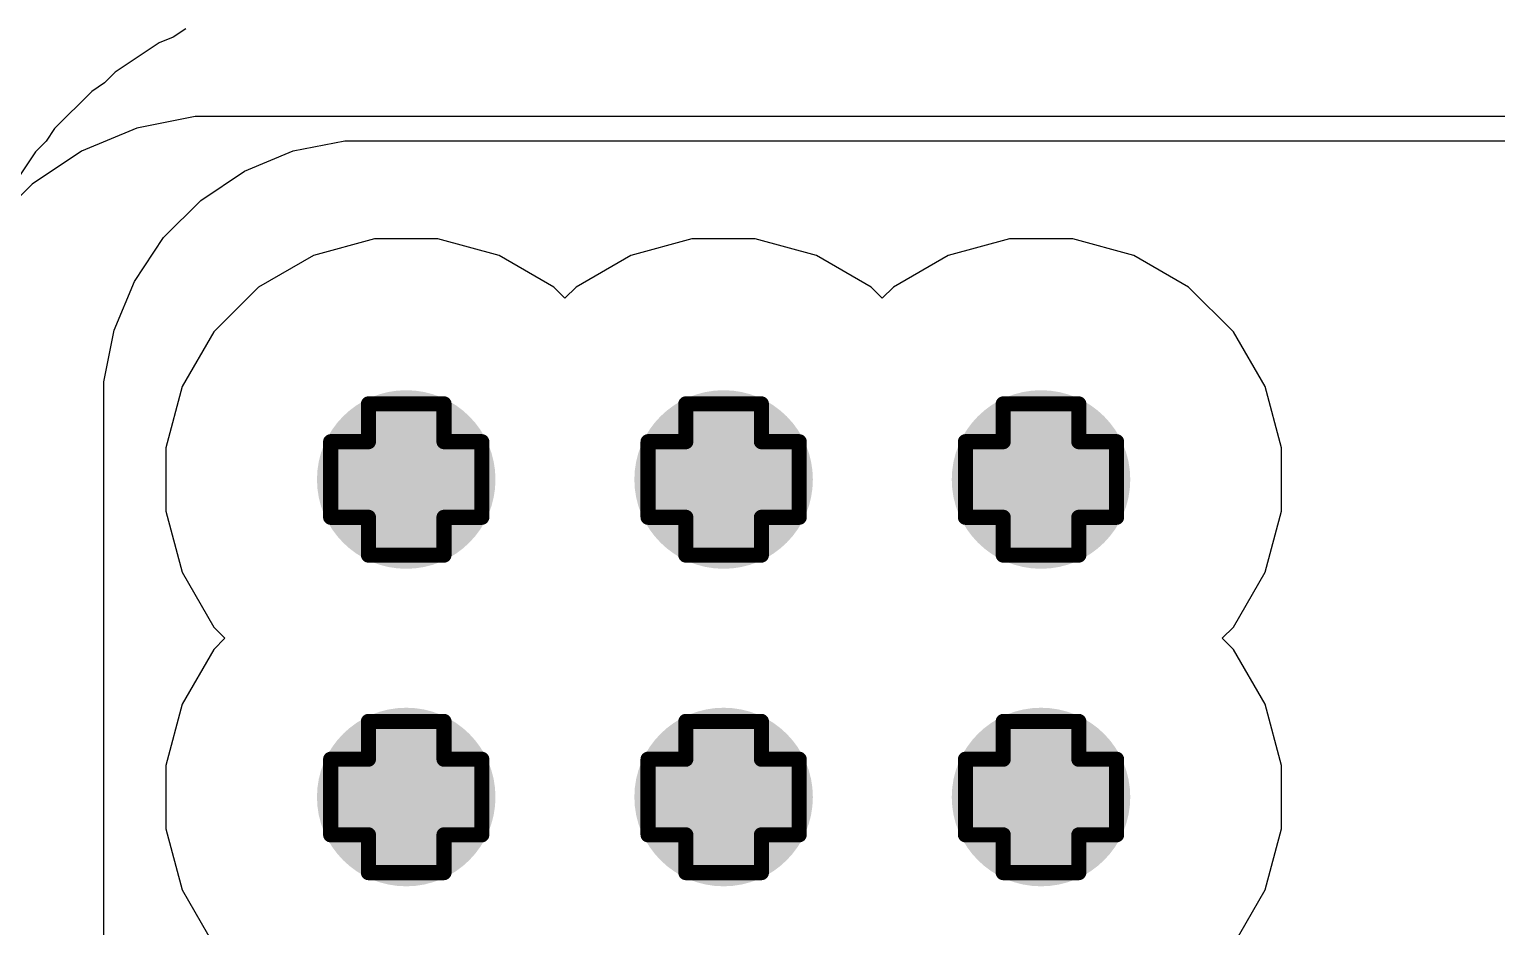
# Model space of a CAD drawing. Header units: inches. Extents: x -18 to 202, y -11 to 119.
# Drawn here: x 49.381 to 54.313, y 29.283 to 32.297 of the extents above; entities that cross this region are included whole.
import ezdxf

# ---------------------------------------------------------------- set-up
doc = ezdxf.new("R2010")
doc.units = ezdxf.units.IN
for name, color, linetype in [('Board Outline', 216, 'Continuous'), ('Bottom Layer', 5, 'Continuous'), ('Drill Drawing', 1, 'Continuous'), ('Ground', 16, 'Continuous'), ('Power', 76, 'Continuous'), ('Top Layer', 1, 'Continuous'), ('Via Holes', 16, 'Continuous')]:
    doc.layers.add(name, color=color, linetype=linetype)

msp = doc.modelspace()

# ---------------------------------------------------------------- hatches: boundary and pattern name
at = {"layer": 'Bottom Layer'}
h = msp.add_hatch(color=5, dxfattribs=at)
edge = h.paths.add_edge_path()
edge.add_arc((50.6476, 30.7848), 0.3, 0, 360)
h = msp.add_hatch(color=5, dxfattribs=at)
edge = h.paths.add_edge_path()
edge.add_arc((51.7144, 30.7848), 0.3, 0, 360)
h = msp.add_hatch(color=5, dxfattribs=at)
edge = h.paths.add_edge_path()
edge.add_arc((52.7812, 30.7848), 0.3, 0, 360)
h = msp.add_hatch(color=5, dxfattribs=at)
edge = h.paths.add_edge_path()
edge.add_arc((50.6476, 29.718), 0.3, 0, 360)
h = msp.add_hatch(color=5, dxfattribs=at)
edge = h.paths.add_edge_path()
edge.add_arc((51.7144, 29.718), 0.3, 0, 360)
h = msp.add_hatch(color=5, dxfattribs=at)
edge = h.paths.add_edge_path()
edge.add_arc((52.7812, 29.718), 0.3, 0, 360)
at = {"layer": 'Ground'}
h = msp.add_hatch(color=16, dxfattribs=at)
edge = h.paths.add_edge_path()
edge.add_arc((50.6476, 30.7848), 0.3, 0, 360)
h = msp.add_hatch(color=16, dxfattribs=at)
edge = h.paths.add_edge_path()
edge.add_arc((51.7144, 30.7848), 0.3, 0, 360)
h = msp.add_hatch(color=16, dxfattribs=at)
edge = h.paths.add_edge_path()
edge.add_arc((52.7812, 30.7848), 0.3, 0, 360)
h = msp.add_hatch(color=16, dxfattribs=at)
edge = h.paths.add_edge_path()
edge.add_arc((50.6476, 29.718), 0.3, 0, 360)
h = msp.add_hatch(color=16, dxfattribs=at)
edge = h.paths.add_edge_path()
edge.add_arc((51.7144, 29.718), 0.3, 0, 360)
h = msp.add_hatch(color=16, dxfattribs=at)
edge = h.paths.add_edge_path()
edge.add_arc((52.7812, 29.718), 0.3, 0, 360)
at = {"layer": 'Power'}
h = msp.add_hatch(color=76, dxfattribs=at)
edge = h.paths.add_edge_path()
edge.add_arc((50.6476, 30.7848), 0.3, 0, 360)
h = msp.add_hatch(color=76, dxfattribs=at)
edge = h.paths.add_edge_path()
edge.add_arc((51.7144, 30.7848), 0.3, 0, 360)
h = msp.add_hatch(color=76, dxfattribs=at)
edge = h.paths.add_edge_path()
edge.add_arc((52.7812, 30.7848), 0.3, 0, 360)
h = msp.add_hatch(color=76, dxfattribs=at)
edge = h.paths.add_edge_path()
edge.add_arc((50.6476, 29.718), 0.3, 0, 360)
h = msp.add_hatch(color=76, dxfattribs=at)
edge = h.paths.add_edge_path()
edge.add_arc((51.7144, 29.718), 0.3, 0, 360)
h = msp.add_hatch(color=76, dxfattribs=at)
edge = h.paths.add_edge_path()
edge.add_arc((52.7812, 29.718), 0.3, 0, 360)
at = {"layer": 'Top Layer'}
h = msp.add_hatch(color=1, dxfattribs=at)
edge = h.paths.add_edge_path()
edge.add_arc((50.6476, 30.7848), 0.3, 0, 360)
h = msp.add_hatch(color=1, dxfattribs=at)
edge = h.paths.add_edge_path()
edge.add_arc((51.7144, 30.7848), 0.3, 0, 360)
h = msp.add_hatch(color=1, dxfattribs=at)
edge = h.paths.add_edge_path()
edge.add_arc((52.7812, 30.7848), 0.3, 0, 360)
h = msp.add_hatch(color=1, dxfattribs=at)
edge = h.paths.add_edge_path()
edge.add_arc((50.6476, 29.718), 0.3, 0, 360)
h = msp.add_hatch(color=1, dxfattribs=at)
edge = h.paths.add_edge_path()
edge.add_arc((51.7144, 29.718), 0.3, 0, 360)
h = msp.add_hatch(color=1, dxfattribs=at)
edge = h.paths.add_edge_path()
edge.add_arc((52.7812, 29.718), 0.3, 0, 360)
at = {"layer": 'Via Holes'}
h = msp.add_hatch(color=7, dxfattribs=at)
edge = h.paths.add_edge_path()
edge.add_arc((50.6476, 30.7848), 0.15, 0, 360)
h = msp.add_hatch(color=7, dxfattribs=at)
edge = h.paths.add_edge_path()
edge.add_arc((51.7144, 30.7848), 0.15, 0, 360)
h = msp.add_hatch(color=7, dxfattribs=at)
edge = h.paths.add_edge_path()
edge.add_arc((52.7812, 30.7848), 0.15, 0, 360)
h = msp.add_hatch(color=7, dxfattribs=at)
edge = h.paths.add_edge_path()
edge.add_arc((50.6476, 29.718), 0.15, 0, 360)
h = msp.add_hatch(color=7, dxfattribs=at)
edge = h.paths.add_edge_path()
edge.add_arc((51.7144, 29.718), 0.15, 0, 360)
h = msp.add_hatch(color=7, dxfattribs=at)
edge = h.paths.add_edge_path()
edge.add_arc((52.7812, 29.718), 0.15, 0, 360)

# ---------------------------------------------------------------- linework, layer by layer
at = {"layer": 'Board Outline'}
msp.add_lwpolyline([(44.2299, 62.3099, 0.254, 0.254, -3.535496), (7.5647, 62.2891, 0.254, 0.254, 0)], format="xyseb", dxfattribs=at)
at = {"layer": 'Bottom Layer'}
for p, q in [((49.8639, 32.271), (49.8167, 32.2515)), ((49.9063, 32.2994), (49.8639, 32.271)), ((49.8167, 32.2515), (49.6696, 32.1532)), ((49.6335, 32.1171), (49.5911, 32.0888)), ((49.6696, 32.1532), (49.6335, 32.1171)), ((49.5911, 32.0888), (49.4659, 31.9636)), ((49.4659, 31.9636), (49.4376, 31.9212)), ((49.4376, 31.9212), (49.4015, 31.8851)), ((50.268, 31.8886), (50.4416, 31.9231)), ((50.4416, 31.9231), (50.5301, 31.9231)), ((50.5301, 31.9231), (60.2649, 31.9231)), ((49.4015, 31.8851), (49.3032, 31.738)), ((50.1045, 31.8208), (50.268, 31.8886)), ((49.9573, 31.7225), (50.1045, 31.8208)), ((49.8322, 31.5974), (49.9573, 31.7225)), ((49.7339, 31.4502), (49.8322, 31.5974)), ((49.6661, 31.2867), (49.7339, 31.4502)), ((49.6316, 31.1131), (49.6661, 31.2867)), ((49.6316, 27.269), (49.6316, 31.1131))]:
    msp.add_line(p, q, dxfattribs=at)
at = {"layer": 'Drill Drawing'}
for points in [[(50.5206, 30.9118, 0.0508, 0.0508, 0), (50.5206, 31.0388, 0.0508, 0.0508, 0)], [(50.5206, 31.0388, 0.0508, 0.0508, 0), (50.7746, 31.0388, 0.0508, 0.0508, 0)], [(50.7746, 30.9118, 0.0508, 0.0508, 0), (50.7746, 31.0388, 0.0508, 0.0508, 0)], [(51.5874, 30.9118, 0.0508, 0.0508, 0), (51.5874, 31.0388, 0.0508, 0.0508, 0)], [(51.5874, 31.0388, 0.0508, 0.0508, 0), (51.8414, 31.0388, 0.0508, 0.0508, 0)], [(51.8414, 30.9118, 0.0508, 0.0508, 0), (51.8414, 31.0388, 0.0508, 0.0508, 0)], [(52.6542, 30.9118, 0.0508, 0.0508, 0), (52.6542, 31.0388, 0.0508, 0.0508, 0)], [(52.6542, 31.0388, 0.0508, 0.0508, 0), (52.9082, 31.0388, 0.0508, 0.0508, 0)], [(52.9082, 30.9118, 0.0508, 0.0508, 0), (52.9082, 31.0388, 0.0508, 0.0508, 0)], [(50.3936, 30.6578, 0.0508, 0.0508, 0), (50.3936, 30.9118, 0.0508, 0.0508, 0)], [(50.3936, 30.9118, 0.0508, 0.0508, 0), (50.5206, 30.9118, 0.0508, 0.0508, 0)], [(50.7746, 30.9118, 0.0508, 0.0508, 0), (50.9016, 30.9118, 0.0508, 0.0508, 0)], [(50.9016, 30.6578, 0.0508, 0.0508, 0), (50.9016, 30.9118, 0.0508, 0.0508, 0)], [(51.4604, 30.6578, 0.0508, 0.0508, 0), (51.4604, 30.9118, 0.0508, 0.0508, 0)], [(51.4604, 30.9118, 0.0508, 0.0508, 0), (51.5874, 30.9118, 0.0508, 0.0508, 0)], [(51.8414, 30.9118, 0.0508, 0.0508, 0), (51.9684, 30.9118, 0.0508, 0.0508, 0)], [(51.9684, 30.6578, 0.0508, 0.0508, 0), (51.9684, 30.9118, 0.0508, 0.0508, 0)], [(52.5272, 30.6578, 0.0508, 0.0508, 0), (52.5272, 30.9118, 0.0508, 0.0508, 0)], [(52.5272, 30.9118, 0.0508, 0.0508, 0), (52.6542, 30.9118, 0.0508, 0.0508, 0)], [(52.9082, 30.9118, 0.0508, 0.0508, 0), (53.0352, 30.9118, 0.0508, 0.0508, 0)], [(53.0352, 30.6578, 0.0508, 0.0508, 0), (53.0352, 30.9118, 0.0508, 0.0508, 0)], [(50.3936, 30.6578, 0.0508, 0.0508, 0), (50.5206, 30.6578, 0.0508, 0.0508, 0)], [(50.5206, 30.5308, 0.0508, 0.0508, 0), (50.5206, 30.6578, 0.0508, 0.0508, 0)], [(50.7746, 30.6578, 0.0508, 0.0508, 0), (50.9016, 30.6578, 0.0508, 0.0508, 0)], [(50.7746, 30.5308, 0.0508, 0.0508, 0), (50.7746, 30.6578, 0.0508, 0.0508, 0)], [(51.4604, 30.6578, 0.0508, 0.0508, 0), (51.5874, 30.6578, 0.0508, 0.0508, 0)], [(51.5874, 30.5308, 0.0508, 0.0508, 0), (51.5874, 30.6578, 0.0508, 0.0508, 0)], [(51.8414, 30.6578, 0.0508, 0.0508, 0), (51.9684, 30.6578, 0.0508, 0.0508, 0)], [(51.8414, 30.5308, 0.0508, 0.0508, 0), (51.8414, 30.6578, 0.0508, 0.0508, 0)], [(52.5272, 30.6578, 0.0508, 0.0508, 0), (52.6542, 30.6578, 0.0508, 0.0508, 0)], [(52.6542, 30.5308, 0.0508, 0.0508, 0), (52.6542, 30.6578, 0.0508, 0.0508, 0)], [(52.9082, 30.6578, 0.0508, 0.0508, 0), (53.0352, 30.6578, 0.0508, 0.0508, 0)], [(52.9082, 30.5308, 0.0508, 0.0508, 0), (52.9082, 30.6578, 0.0508, 0.0508, 0)], [(50.5206, 30.5308, 0.0508, 0.0508, 0), (50.7746, 30.5308, 0.0508, 0.0508, 0)], [(51.5874, 30.5308, 0.0508, 0.0508, 0), (51.8414, 30.5308, 0.0508, 0.0508, 0)], [(52.6542, 30.5308, 0.0508, 0.0508, 0), (52.9082, 30.5308, 0.0508, 0.0508, 0)], [(50.5206, 29.845, 0.0508, 0.0508, 0), (50.5206, 29.972, 0.0508, 0.0508, 0)], [(50.5206, 29.972, 0.0508, 0.0508, 0), (50.7746, 29.972, 0.0508, 0.0508, 0)], [(50.7746, 29.845, 0.0508, 0.0508, 0), (50.7746, 29.972, 0.0508, 0.0508, 0)], [(51.5874, 29.845, 0.0508, 0.0508, 0), (51.5874, 29.972, 0.0508, 0.0508, 0)], [(51.5874, 29.972, 0.0508, 0.0508, 0), (51.8414, 29.972, 0.0508, 0.0508, 0)], [(51.8414, 29.845, 0.0508, 0.0508, 0), (51.8414, 29.972, 0.0508, 0.0508, 0)], [(52.6542, 29.845, 0.0508, 0.0508, 0), (52.6542, 29.972, 0.0508, 0.0508, 0)], [(52.6542, 29.972, 0.0508, 0.0508, 0), (52.9082, 29.972, 0.0508, 0.0508, 0)], [(52.9082, 29.845, 0.0508, 0.0508, 0), (52.9082, 29.972, 0.0508, 0.0508, 0)], [(50.3936, 29.591, 0.0508, 0.0508, 0), (50.3936, 29.845, 0.0508, 0.0508, 0)], [(50.3936, 29.845, 0.0508, 0.0508, 0), (50.5206, 29.845, 0.0508, 0.0508, 0)], [(50.7746, 29.845, 0.0508, 0.0508, 0), (50.9016, 29.845, 0.0508, 0.0508, 0)], [(50.9016, 29.591, 0.0508, 0.0508, 0), (50.9016, 29.845, 0.0508, 0.0508, 0)], [(51.4604, 29.591, 0.0508, 0.0508, 0), (51.4604, 29.845, 0.0508, 0.0508, 0)], [(51.4604, 29.845, 0.0508, 0.0508, 0), (51.5874, 29.845, 0.0508, 0.0508, 0)], [(51.8414, 29.845, 0.0508, 0.0508, 0), (51.9684, 29.845, 0.0508, 0.0508, 0)], [(51.9684, 29.591, 0.0508, 0.0508, 0), (51.9684, 29.845, 0.0508, 0.0508, 0)], [(52.5272, 29.591, 0.0508, 0.0508, 0), (52.5272, 29.845, 0.0508, 0.0508, 0)], [(52.5272, 29.845, 0.0508, 0.0508, 0), (52.6542, 29.845, 0.0508, 0.0508, 0)], [(52.9082, 29.845, 0.0508, 0.0508, 0), (53.0352, 29.845, 0.0508, 0.0508, 0)], [(53.0352, 29.591, 0.0508, 0.0508, 0), (53.0352, 29.845, 0.0508, 0.0508, 0)], [(50.3936, 29.591, 0.0508, 0.0508, 0), (50.5206, 29.591, 0.0508, 0.0508, 0)], [(50.5206, 29.464, 0.0508, 0.0508, 0), (50.5206, 29.591, 0.0508, 0.0508, 0)], [(50.7746, 29.591, 0.0508, 0.0508, 0), (50.9016, 29.591, 0.0508, 0.0508, 0)], [(50.7746, 29.464, 0.0508, 0.0508, 0), (50.7746, 29.591, 0.0508, 0.0508, 0)], [(51.4604, 29.591, 0.0508, 0.0508, 0), (51.5874, 29.591, 0.0508, 0.0508, 0)], [(51.5874, 29.464, 0.0508, 0.0508, 0), (51.5874, 29.591, 0.0508, 0.0508, 0)], [(51.8414, 29.591, 0.0508, 0.0508, 0), (51.9684, 29.591, 0.0508, 0.0508, 0)], [(51.8414, 29.464, 0.0508, 0.0508, 0), (51.8414, 29.591, 0.0508, 0.0508, 0)], [(52.5272, 29.591, 0.0508, 0.0508, 0), (52.6542, 29.591, 0.0508, 0.0508, 0)], [(52.6542, 29.464, 0.0508, 0.0508, 0), (52.6542, 29.591, 0.0508, 0.0508, 0)], [(52.9082, 29.591, 0.0508, 0.0508, 0), (53.0352, 29.591, 0.0508, 0.0508, 0)], [(52.9082, 29.464, 0.0508, 0.0508, 0), (52.9082, 29.591, 0.0508, 0.0508, 0)], [(50.5206, 29.464, 0.0508, 0.0508, 0), (50.7746, 29.464, 0.0508, 0.0508, 0)], [(51.5874, 29.464, 0.0508, 0.0508, 0), (51.8414, 29.464, 0.0508, 0.0508, 0)], [(52.6542, 29.464, 0.0508, 0.0508, 0), (52.9082, 29.464, 0.0508, 0.0508, 0)]]:
    msp.add_lwpolyline(points, format="xyseb", dxfattribs=at)
for points in [[(50.5079, 31.0388, 0.0254, 0.0254, 1), (50.5333, 31.0388, 0.0254, 0.0254, 1)], [(50.5079, 31.0388, 0.0254, 0.0254, 1), (50.5333, 31.0388, 0.0254, 0.0254, 1)], [(50.7619, 31.0388, 0.0254, 0.0254, 1), (50.7873, 31.0388, 0.0254, 0.0254, 1)], [(50.7619, 31.0388, 0.0254, 0.0254, 1), (50.7873, 31.0388, 0.0254, 0.0254, 1)], [(51.5747, 31.0388, 0.0254, 0.0254, 1), (51.6001, 31.0388, 0.0254, 0.0254, 1)], [(51.5747, 31.0388, 0.0254, 0.0254, 1), (51.6001, 31.0388, 0.0254, 0.0254, 1)], [(51.8287, 31.0388, 0.0254, 0.0254, 1), (51.8541, 31.0388, 0.0254, 0.0254, 1)], [(51.8287, 31.0388, 0.0254, 0.0254, 1), (51.8541, 31.0388, 0.0254, 0.0254, 1)], [(52.6415, 31.0388, 0.0254, 0.0254, 1), (52.6669, 31.0388, 0.0254, 0.0254, 1)], [(52.6415, 31.0388, 0.0254, 0.0254, 1), (52.6669, 31.0388, 0.0254, 0.0254, 1)], [(52.8955, 31.0388, 0.0254, 0.0254, 1), (52.9209, 31.0388, 0.0254, 0.0254, 1)], [(52.8955, 31.0388, 0.0254, 0.0254, 1), (52.9209, 31.0388, 0.0254, 0.0254, 1)], [(50.3809, 30.9118, 0.0254, 0.0254, 1), (50.4063, 30.9118, 0.0254, 0.0254, 1)], [(50.3809, 30.9118, 0.0254, 0.0254, 1), (50.4063, 30.9118, 0.0254, 0.0254, 1)], [(50.5079, 30.9118, 0.0254, 0.0254, 1), (50.5333, 30.9118, 0.0254, 0.0254, 1)], [(50.5079, 30.9118, 0.0254, 0.0254, 1), (50.5333, 30.9118, 0.0254, 0.0254, 1)], [(50.7619, 30.9118, 0.0254, 0.0254, 1), (50.7873, 30.9118, 0.0254, 0.0254, 1)], [(50.7619, 30.9118, 0.0254, 0.0254, 1), (50.7873, 30.9118, 0.0254, 0.0254, 1)], [(50.8889, 30.9118, 0.0254, 0.0254, 1), (50.9143, 30.9118, 0.0254, 0.0254, 1)], [(50.8889, 30.9118, 0.0254, 0.0254, 1), (50.9143, 30.9118, 0.0254, 0.0254, 1)], [(51.4477, 30.9118, 0.0254, 0.0254, 1), (51.4731, 30.9118, 0.0254, 0.0254, 1)], [(51.4477, 30.9118, 0.0254, 0.0254, 1), (51.4731, 30.9118, 0.0254, 0.0254, 1)], [(51.5747, 30.9118, 0.0254, 0.0254, 1), (51.6001, 30.9118, 0.0254, 0.0254, 1)], [(51.5747, 30.9118, 0.0254, 0.0254, 1), (51.6001, 30.9118, 0.0254, 0.0254, 1)], [(51.8287, 30.9118, 0.0254, 0.0254, 1), (51.8541, 30.9118, 0.0254, 0.0254, 1)], [(51.8287, 30.9118, 0.0254, 0.0254, 1), (51.8541, 30.9118, 0.0254, 0.0254, 1)], [(51.9557, 30.9118, 0.0254, 0.0254, 1), (51.9811, 30.9118, 0.0254, 0.0254, 1)], [(51.9557, 30.9118, 0.0254, 0.0254, 1), (51.9811, 30.9118, 0.0254, 0.0254, 1)], [(52.5145, 30.9118, 0.0254, 0.0254, 1), (52.5399, 30.9118, 0.0254, 0.0254, 1)], [(52.5145, 30.9118, 0.0254, 0.0254, 1), (52.5399, 30.9118, 0.0254, 0.0254, 1)], [(52.6415, 30.9118, 0.0254, 0.0254, 1), (52.6669, 30.9118, 0.0254, 0.0254, 1)], [(52.6415, 30.9118, 0.0254, 0.0254, 1), (52.6669, 30.9118, 0.0254, 0.0254, 1)], [(52.8955, 30.9118, 0.0254, 0.0254, 1), (52.9209, 30.9118, 0.0254, 0.0254, 1)], [(52.8955, 30.9118, 0.0254, 0.0254, 1), (52.9209, 30.9118, 0.0254, 0.0254, 1)], [(53.0225, 30.9118, 0.0254, 0.0254, 1), (53.0479, 30.9118, 0.0254, 0.0254, 1)], [(53.0225, 30.9118, 0.0254, 0.0254, 1), (53.0479, 30.9118, 0.0254, 0.0254, 1)], [(50.3809, 30.6578, 0.0254, 0.0254, 1), (50.4063, 30.6578, 0.0254, 0.0254, 1)], [(50.3809, 30.6578, 0.0254, 0.0254, 1), (50.4063, 30.6578, 0.0254, 0.0254, 1)], [(50.5079, 30.6578, 0.0254, 0.0254, 1), (50.5333, 30.6578, 0.0254, 0.0254, 1)], [(50.5079, 30.6578, 0.0254, 0.0254, 1), (50.5333, 30.6578, 0.0254, 0.0254, 1)], [(50.7619, 30.6578, 0.0254, 0.0254, 1), (50.7873, 30.6578, 0.0254, 0.0254, 1)], [(50.7619, 30.6578, 0.0254, 0.0254, 1), (50.7873, 30.6578, 0.0254, 0.0254, 1)], [(50.8889, 30.6578, 0.0254, 0.0254, 1), (50.9143, 30.6578, 0.0254, 0.0254, 1)], [(50.8889, 30.6578, 0.0254, 0.0254, 1), (50.9143, 30.6578, 0.0254, 0.0254, 1)], [(51.4477, 30.6578, 0.0254, 0.0254, 1), (51.4731, 30.6578, 0.0254, 0.0254, 1)], [(51.4477, 30.6578, 0.0254, 0.0254, 1), (51.4731, 30.6578, 0.0254, 0.0254, 1)], [(51.5747, 30.6578, 0.0254, 0.0254, 1), (51.6001, 30.6578, 0.0254, 0.0254, 1)], [(51.5747, 30.6578, 0.0254, 0.0254, 1), (51.6001, 30.6578, 0.0254, 0.0254, 1)], [(51.8287, 30.6578, 0.0254, 0.0254, 1), (51.8541, 30.6578, 0.0254, 0.0254, 1)], [(51.8287, 30.6578, 0.0254, 0.0254, 1), (51.8541, 30.6578, 0.0254, 0.0254, 1)], [(51.9557, 30.6578, 0.0254, 0.0254, 1), (51.9811, 30.6578, 0.0254, 0.0254, 1)], [(51.9557, 30.6578, 0.0254, 0.0254, 1), (51.9811, 30.6578, 0.0254, 0.0254, 1)], [(52.5145, 30.6578, 0.0254, 0.0254, 1), (52.5399, 30.6578, 0.0254, 0.0254, 1)], [(52.5145, 30.6578, 0.0254, 0.0254, 1), (52.5399, 30.6578, 0.0254, 0.0254, 1)], [(52.6415, 30.6578, 0.0254, 0.0254, 1), (52.6669, 30.6578, 0.0254, 0.0254, 1)], [(52.6415, 30.6578, 0.0254, 0.0254, 1), (52.6669, 30.6578, 0.0254, 0.0254, 1)], [(52.8955, 30.6578, 0.0254, 0.0254, 1), (52.9209, 30.6578, 0.0254, 0.0254, 1)], [(52.8955, 30.6578, 0.0254, 0.0254, 1), (52.9209, 30.6578, 0.0254, 0.0254, 1)], [(53.0225, 30.6578, 0.0254, 0.0254, 1), (53.0479, 30.6578, 0.0254, 0.0254, 1)], [(53.0225, 30.6578, 0.0254, 0.0254, 1), (53.0479, 30.6578, 0.0254, 0.0254, 1)], [(50.5079, 30.5308, 0.0254, 0.0254, 1), (50.5333, 30.5308, 0.0254, 0.0254, 1)], [(50.5079, 30.5308, 0.0254, 0.0254, 1), (50.5333, 30.5308, 0.0254, 0.0254, 1)], [(50.7619, 30.5308, 0.0254, 0.0254, 1), (50.7873, 30.5308, 0.0254, 0.0254, 1)], [(50.7619, 30.5308, 0.0254, 0.0254, 1), (50.7873, 30.5308, 0.0254, 0.0254, 1)], [(51.5747, 30.5308, 0.0254, 0.0254, 1), (51.6001, 30.5308, 0.0254, 0.0254, 1)], [(51.5747, 30.5308, 0.0254, 0.0254, 1), (51.6001, 30.5308, 0.0254, 0.0254, 1)], [(51.8287, 30.5308, 0.0254, 0.0254, 1), (51.8541, 30.5308, 0.0254, 0.0254, 1)], [(51.8287, 30.5308, 0.0254, 0.0254, 1), (51.8541, 30.5308, 0.0254, 0.0254, 1)], [(52.6415, 30.5308, 0.0254, 0.0254, 1), (52.6669, 30.5308, 0.0254, 0.0254, 1)], [(52.6415, 30.5308, 0.0254, 0.0254, 1), (52.6669, 30.5308, 0.0254, 0.0254, 1)], [(52.8955, 30.5308, 0.0254, 0.0254, 1), (52.9209, 30.5308, 0.0254, 0.0254, 1)], [(52.8955, 30.5308, 0.0254, 0.0254, 1), (52.9209, 30.5308, 0.0254, 0.0254, 1)], [(50.5079, 29.972, 0.0254, 0.0254, 1), (50.5333, 29.972, 0.0254, 0.0254, 1)], [(50.5079, 29.972, 0.0254, 0.0254, 1), (50.5333, 29.972, 0.0254, 0.0254, 1)], [(50.7619, 29.972, 0.0254, 0.0254, 1), (50.7873, 29.972, 0.0254, 0.0254, 1)], [(50.7619, 29.972, 0.0254, 0.0254, 1), (50.7873, 29.972, 0.0254, 0.0254, 1)], [(51.5747, 29.972, 0.0254, 0.0254, 1), (51.6001, 29.972, 0.0254, 0.0254, 1)], [(51.5747, 29.972, 0.0254, 0.0254, 1), (51.6001, 29.972, 0.0254, 0.0254, 1)], [(51.8287, 29.972, 0.0254, 0.0254, 1), (51.8541, 29.972, 0.0254, 0.0254, 1)], [(51.8287, 29.972, 0.0254, 0.0254, 1), (51.8541, 29.972, 0.0254, 0.0254, 1)], [(52.6415, 29.972, 0.0254, 0.0254, 1), (52.6669, 29.972, 0.0254, 0.0254, 1)], [(52.6415, 29.972, 0.0254, 0.0254, 1), (52.6669, 29.972, 0.0254, 0.0254, 1)], [(52.8955, 29.972, 0.0254, 0.0254, 1), (52.9209, 29.972, 0.0254, 0.0254, 1)], [(52.8955, 29.972, 0.0254, 0.0254, 1), (52.9209, 29.972, 0.0254, 0.0254, 1)], [(50.3809, 29.845, 0.0254, 0.0254, 1), (50.4063, 29.845, 0.0254, 0.0254, 1)], [(50.3809, 29.845, 0.0254, 0.0254, 1), (50.4063, 29.845, 0.0254, 0.0254, 1)], [(50.5079, 29.845, 0.0254, 0.0254, 1), (50.5333, 29.845, 0.0254, 0.0254, 1)], [(50.5079, 29.845, 0.0254, 0.0254, 1), (50.5333, 29.845, 0.0254, 0.0254, 1)], [(50.7619, 29.845, 0.0254, 0.0254, 1), (50.7873, 29.845, 0.0254, 0.0254, 1)], [(50.7619, 29.845, 0.0254, 0.0254, 1), (50.7873, 29.845, 0.0254, 0.0254, 1)], [(50.8889, 29.845, 0.0254, 0.0254, 1), (50.9143, 29.845, 0.0254, 0.0254, 1)], [(50.8889, 29.845, 0.0254, 0.0254, 1), (50.9143, 29.845, 0.0254, 0.0254, 1)], [(51.4477, 29.845, 0.0254, 0.0254, 1), (51.4731, 29.845, 0.0254, 0.0254, 1)], [(51.4477, 29.845, 0.0254, 0.0254, 1), (51.4731, 29.845, 0.0254, 0.0254, 1)], [(51.5747, 29.845, 0.0254, 0.0254, 1), (51.6001, 29.845, 0.0254, 0.0254, 1)], [(51.5747, 29.845, 0.0254, 0.0254, 1), (51.6001, 29.845, 0.0254, 0.0254, 1)], [(51.8287, 29.845, 0.0254, 0.0254, 1), (51.8541, 29.845, 0.0254, 0.0254, 1)], [(51.8287, 29.845, 0.0254, 0.0254, 1), (51.8541, 29.845, 0.0254, 0.0254, 1)], [(51.9557, 29.845, 0.0254, 0.0254, 1), (51.9811, 29.845, 0.0254, 0.0254, 1)], [(51.9557, 29.845, 0.0254, 0.0254, 1), (51.9811, 29.845, 0.0254, 0.0254, 1)], [(52.5145, 29.845, 0.0254, 0.0254, 1), (52.5399, 29.845, 0.0254, 0.0254, 1)], [(52.5145, 29.845, 0.0254, 0.0254, 1), (52.5399, 29.845, 0.0254, 0.0254, 1)], [(52.6415, 29.845, 0.0254, 0.0254, 1), (52.6669, 29.845, 0.0254, 0.0254, 1)], [(52.6415, 29.845, 0.0254, 0.0254, 1), (52.6669, 29.845, 0.0254, 0.0254, 1)], [(52.8955, 29.845, 0.0254, 0.0254, 1), (52.9209, 29.845, 0.0254, 0.0254, 1)], [(52.8955, 29.845, 0.0254, 0.0254, 1), (52.9209, 29.845, 0.0254, 0.0254, 1)], [(53.0225, 29.845, 0.0254, 0.0254, 1), (53.0479, 29.845, 0.0254, 0.0254, 1)], [(53.0225, 29.845, 0.0254, 0.0254, 1), (53.0479, 29.845, 0.0254, 0.0254, 1)], [(50.3809, 29.591, 0.0254, 0.0254, 1), (50.4063, 29.591, 0.0254, 0.0254, 1)], [(50.3809, 29.591, 0.0254, 0.0254, 1), (50.4063, 29.591, 0.0254, 0.0254, 1)], [(50.5079, 29.591, 0.0254, 0.0254, 1), (50.5333, 29.591, 0.0254, 0.0254, 1)], [(50.5079, 29.591, 0.0254, 0.0254, 1), (50.5333, 29.591, 0.0254, 0.0254, 1)], [(50.7619, 29.591, 0.0254, 0.0254, 1), (50.7873, 29.591, 0.0254, 0.0254, 1)], [(50.7619, 29.591, 0.0254, 0.0254, 1), (50.7873, 29.591, 0.0254, 0.0254, 1)], [(50.8889, 29.591, 0.0254, 0.0254, 1), (50.9143, 29.591, 0.0254, 0.0254, 1)], [(50.8889, 29.591, 0.0254, 0.0254, 1), (50.9143, 29.591, 0.0254, 0.0254, 1)], [(51.4477, 29.591, 0.0254, 0.0254, 1), (51.4731, 29.591, 0.0254, 0.0254, 1)], [(51.4477, 29.591, 0.0254, 0.0254, 1), (51.4731, 29.591, 0.0254, 0.0254, 1)], [(51.5747, 29.591, 0.0254, 0.0254, 1), (51.6001, 29.591, 0.0254, 0.0254, 1)], [(51.5747, 29.591, 0.0254, 0.0254, 1), (51.6001, 29.591, 0.0254, 0.0254, 1)], [(51.8287, 29.591, 0.0254, 0.0254, 1), (51.8541, 29.591, 0.0254, 0.0254, 1)], [(51.8287, 29.591, 0.0254, 0.0254, 1), (51.8541, 29.591, 0.0254, 0.0254, 1)], [(51.9557, 29.591, 0.0254, 0.0254, 1), (51.9811, 29.591, 0.0254, 0.0254, 1)], [(51.9557, 29.591, 0.0254, 0.0254, 1), (51.9811, 29.591, 0.0254, 0.0254, 1)], [(52.5145, 29.591, 0.0254, 0.0254, 1), (52.5399, 29.591, 0.0254, 0.0254, 1)], [(52.5145, 29.591, 0.0254, 0.0254, 1), (52.5399, 29.591, 0.0254, 0.0254, 1)], [(52.6415, 29.591, 0.0254, 0.0254, 1), (52.6669, 29.591, 0.0254, 0.0254, 1)], [(52.6415, 29.591, 0.0254, 0.0254, 1), (52.6669, 29.591, 0.0254, 0.0254, 1)], [(52.8955, 29.591, 0.0254, 0.0254, 1), (52.9209, 29.591, 0.0254, 0.0254, 1)], [(52.8955, 29.591, 0.0254, 0.0254, 1), (52.9209, 29.591, 0.0254, 0.0254, 1)], [(53.0225, 29.591, 0.0254, 0.0254, 1), (53.0479, 29.591, 0.0254, 0.0254, 1)], [(53.0225, 29.591, 0.0254, 0.0254, 1), (53.0479, 29.591, 0.0254, 0.0254, 1)], [(50.5079, 29.464, 0.0254, 0.0254, 1), (50.5333, 29.464, 0.0254, 0.0254, 1)], [(50.5079, 29.464, 0.0254, 0.0254, 1), (50.5333, 29.464, 0.0254, 0.0254, 1)], [(50.7619, 29.464, 0.0254, 0.0254, 1), (50.7873, 29.464, 0.0254, 0.0254, 1)], [(50.7619, 29.464, 0.0254, 0.0254, 1), (50.7873, 29.464, 0.0254, 0.0254, 1)], [(51.5747, 29.464, 0.0254, 0.0254, 1), (51.6001, 29.464, 0.0254, 0.0254, 1)], [(51.5747, 29.464, 0.0254, 0.0254, 1), (51.6001, 29.464, 0.0254, 0.0254, 1)], [(51.8287, 29.464, 0.0254, 0.0254, 1), (51.8541, 29.464, 0.0254, 0.0254, 1)], [(51.8287, 29.464, 0.0254, 0.0254, 1), (51.8541, 29.464, 0.0254, 0.0254, 1)], [(52.6415, 29.464, 0.0254, 0.0254, 1), (52.6669, 29.464, 0.0254, 0.0254, 1)], [(52.6415, 29.464, 0.0254, 0.0254, 1), (52.6669, 29.464, 0.0254, 0.0254, 1)], [(52.8955, 29.464, 0.0254, 0.0254, 1), (52.9209, 29.464, 0.0254, 0.0254, 1)], [(52.8955, 29.464, 0.0254, 0.0254, 1), (52.9209, 29.464, 0.0254, 0.0254, 1)]]:
    msp.add_lwpolyline(points, format="xyseb", close=True, dxfattribs=at)
at = {"layer": 'Ground'}
for p, q in [((50.5412, 31.5928), (50.3357, 31.5377)), ((50.754, 31.5928), (50.5412, 31.5928)), ((50.9595, 31.5377), (50.754, 31.5928)), ((51.608, 31.5928), (51.4025, 31.5377)), ((51.8208, 31.5928), (51.608, 31.5928)), ((52.0263, 31.5377), (51.8208, 31.5928)), ((52.6748, 31.5928), (52.4693, 31.5377)), ((52.8876, 31.5928), (52.6748, 31.5928)), ((53.0931, 31.5377), (52.8876, 31.5928)), ((50.3357, 31.5377), (50.1515, 31.4314)), ((51.1437, 31.4314), (50.9595, 31.5377)), ((51.4025, 31.5377), (51.2183, 31.4314)), ((52.2105, 31.4314), (52.0263, 31.5377)), ((52.4693, 31.5377), (52.2851, 31.4314)), ((53.2773, 31.4314), (53.0931, 31.5377)), ((50.1515, 31.4314), (50.001, 31.2809)), ((51.181, 31.3941), (51.1437, 31.4314)), ((51.2183, 31.4314), (51.181, 31.3941)), ((52.2478, 31.3941), (52.2105, 31.4314)), ((52.2851, 31.4314), (52.2478, 31.3941)), ((53.4278, 31.2809), (53.2773, 31.4314)), ((50.001, 31.2809), (49.8947, 31.0967)), ((53.5341, 31.0967), (53.4278, 31.2809)), ((49.8947, 31.0967), (49.8396, 30.8912)), ((53.5892, 30.8912), (53.5341, 31.0967)), ((49.8396, 30.8912), (49.8396, 30.6784)), ((53.5892, 30.6784), (53.5892, 30.8912)), ((49.8396, 30.6784), (49.8947, 30.4729)), ((53.5341, 30.4729), (53.5892, 30.6784)), ((49.8947, 30.4729), (50.001, 30.2887)), ((53.4278, 30.2887), (53.5341, 30.4729)), ((50.001, 30.2887), (50.0383, 30.2514)), ((53.3905, 30.2514), (53.4278, 30.2887)), ((50.0383, 30.2514), (50.001, 30.2141)), ((53.4278, 30.2141), (53.3905, 30.2514)), ((50.001, 30.2141), (49.8947, 30.0299)), ((53.5341, 30.0299), (53.4278, 30.2141)), ((49.8947, 30.0299), (49.8396, 29.8244)), ((53.5892, 29.8244), (53.5341, 30.0299)), ((49.8396, 29.8244), (49.8396, 29.6116)), ((53.5892, 29.6116), (53.5892, 29.8244)), ((49.8396, 29.6116), (49.8947, 29.4061)), ((53.5341, 29.4061), (53.5892, 29.6116)), ((49.8947, 29.4061), (50.001, 29.2219)), ((53.4278, 29.2219), (53.5341, 29.4061))]:
    msp.add_line(p, q, dxfattribs=at)
at = {"layer": 'Power'}
for p, q in [((50.5412, 31.5928), (50.3357, 31.5377)), ((50.754, 31.5928), (50.5412, 31.5928)), ((50.9595, 31.5377), (50.754, 31.5928)), ((51.608, 31.5928), (51.4025, 31.5377)), ((51.8208, 31.5928), (51.608, 31.5928)), ((52.0263, 31.5377), (51.8208, 31.5928)), ((52.6748, 31.5928), (52.4693, 31.5377)), ((52.8876, 31.5928), (52.6748, 31.5928)), ((53.0931, 31.5377), (52.8876, 31.5928)), ((50.3357, 31.5377), (50.1515, 31.4314)), ((51.1437, 31.4314), (50.9595, 31.5377)), ((51.4025, 31.5377), (51.2183, 31.4314)), ((52.2105, 31.4314), (52.0263, 31.5377)), ((52.4693, 31.5377), (52.2851, 31.4314)), ((53.2773, 31.4314), (53.0931, 31.5377)), ((50.1515, 31.4314), (50.001, 31.2809)), ((51.181, 31.3941), (51.1437, 31.4314)), ((51.2183, 31.4314), (51.181, 31.3941)), ((52.2478, 31.3941), (52.2105, 31.4314)), ((52.2851, 31.4314), (52.2478, 31.3941)), ((53.4278, 31.2809), (53.2773, 31.4314)), ((50.001, 31.2809), (49.8947, 31.0967)), ((53.5341, 31.0967), (53.4278, 31.2809)), ((49.8947, 31.0967), (49.8396, 30.8912)), ((53.5892, 30.8912), (53.5341, 31.0967)), ((49.8396, 30.8912), (49.8396, 30.6784)), ((53.5892, 30.6784), (53.5892, 30.8912)), ((49.8396, 30.6784), (49.8947, 30.4729)), ((53.5341, 30.4729), (53.5892, 30.6784)), ((49.8947, 30.4729), (50.001, 30.2887)), ((53.4278, 30.2887), (53.5341, 30.4729)), ((50.001, 30.2887), (50.0383, 30.2514)), ((53.3905, 30.2514), (53.4278, 30.2887)), ((50.0383, 30.2514), (50.001, 30.2141)), ((53.4278, 30.2141), (53.3905, 30.2514)), ((50.001, 30.2141), (49.8947, 30.0299)), ((53.5341, 30.0299), (53.4278, 30.2141)), ((49.8947, 30.0299), (49.8396, 29.8244)), ((53.5892, 29.8244), (53.5341, 30.0299)), ((49.8396, 29.8244), (49.8396, 29.6116)), ((53.5892, 29.6116), (53.5892, 29.8244)), ((49.8396, 29.6116), (49.8947, 29.4061)), ((53.5341, 29.4061), (53.5892, 29.6116)), ((49.8947, 29.4061), (50.001, 29.2219)), ((53.4278, 29.2219), (53.5341, 29.4061))]:
    msp.add_line(p, q, dxfattribs=at)
at = {"layer": 'Top Layer'}
for p, q in [((49.7416, 31.965), (49.5567, 31.8884)), ((49.9379, 32.004), (49.7416, 31.965)), ((50.038, 32.004), (49.9379, 32.004)), ((53.7912, 32.004), (50.038, 32.004)), ((58.928, 32.004), (53.7912, 32.004)), ((49.5567, 31.8884), (49.3903, 31.7772)), ((49.3903, 31.7772), (49.2488, 31.6357))]:
    msp.add_line(p, q, dxfattribs=at)

doc.saveas('drawing.dxf')
